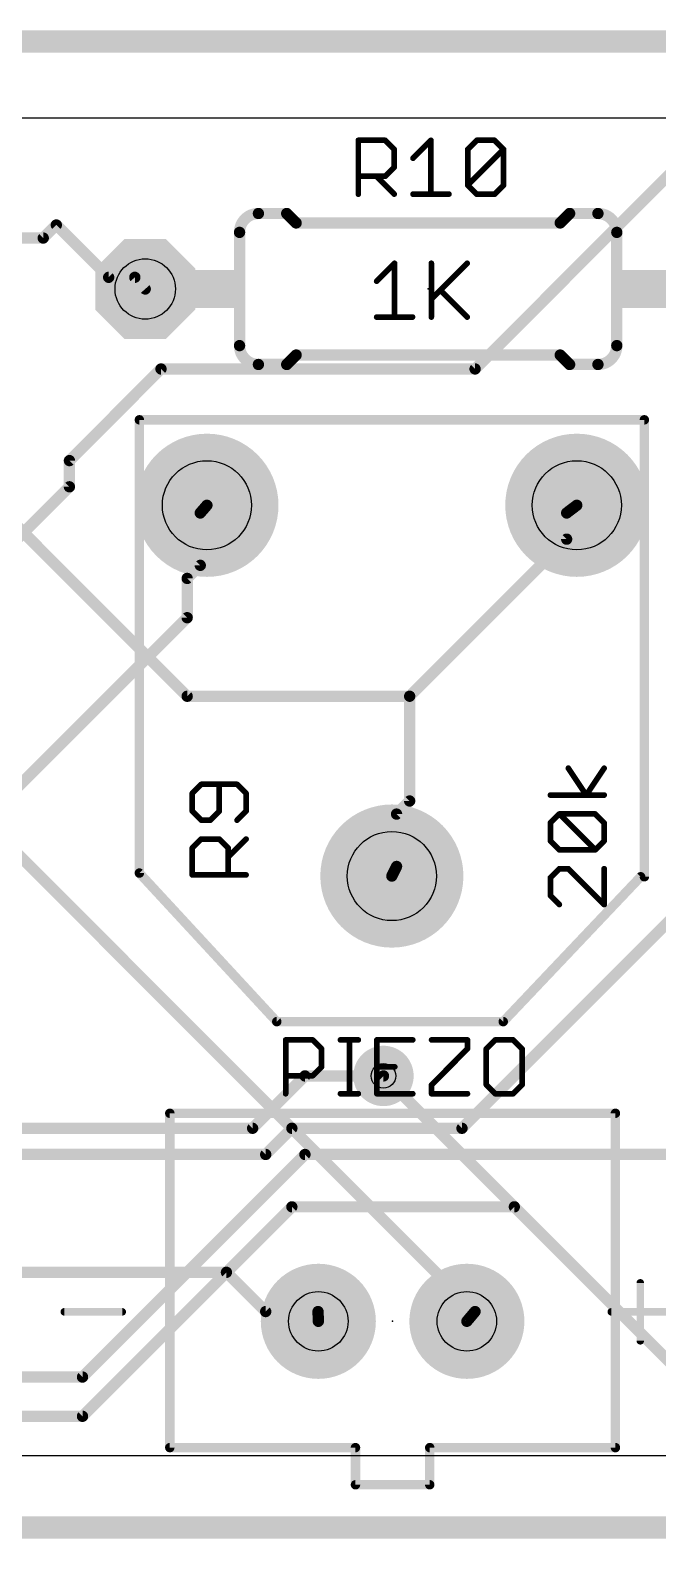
# Model space of a CAD drawing. Extents: x -2 to 96.5, y -1.1 to 19.2.
# Drawn here: x 45.46 to 53.91, y -1.12 to 19.18 of the extents above; entities that cross this region are included whole.
import ezdxf

# ---------------------------------------------------------------- set-up
doc = ezdxf.new("R2010")
doc.units = 0
for name, color, linetype in [('1', 14, 'CONTINUOUS'), ('16', 174, 'CONTINUOUS'), ('17', 94, 'CONTINUOUS'), ('18', 94, 'CONTINUOUS'), ('20', 178, 'CONTINUOUS'), ('21', 251, 'CONTINUOUS'), ('23', 178, 'CONTINUOUS'), ('25', 251, 'CONTINUOUS'), ('29', 251, 'CONTINUOUS'), ('30', 251, 'CONTINUOUS'), ('44', 251, 'CONTINUOUS'), ('51', 251, 'CONTINUOUS')]:
    doc.layers.add(name, color=color, linetype=linetype)

# ---------------------------------------------------------------- blocks, each defined once
blk = doc.blocks.new('ROUNDP')
at = {"const_width": 0.5}
blk.add_lwpolyline([(0, -0.25, 1), (0, 0.25, 1), (0, -0.25)], format="xyb", dxfattribs=at)
blk = doc.blocks.new('RECT')
blk.add_solid([(-0.5, -0.5), (0.5, -0.5), (-0.5, 0.5), (0.5, 0.5)])
blk = doc.blocks.new('OCTAGONP')
at = {"const_width": 0.5}
blk.add_lwpolyline([(-0.25, -0.1036), (-0.25, 0.1036), (-0.1036, 0.25), (0.1036, 0.25), (0.25, 0.1036), (0.25, -0.1036), (0.1036, -0.25), (-0.1036, -0.25), (-0.25, -0.1036), (-0.25, 0.1036)], dxfattribs=at)
blk = doc.blocks.new('ROUNDV')
at = {"const_width": 0.5}
blk.add_lwpolyline([(0, -0.25, 1), (0, 0.25, 1), (0, -0.25)], format="xyb", dxfattribs=at)

msp = doc.modelspace()

# ---------------------------------------------------------------- linework, layer by layer
at = {"layer": '1'}
for points, const_width in [([(-1, 19.032), (96, 19.032)], 0.3048), ([(44.5786, 16.3866), (45.6358, 16.3866)], 0.1524), ([(45.6358, 16.3866), (45.812, 16.5628)], 0.1524), ([(45.812, 16.5628), (46.5168, 15.858)], 0.1524), ([(46.5168, 15.858), (46.8692, 15.858)], 0.1524), ([(46.8692, 15.858), (47.009, 15.701)], 0.1524), ([(44.931, 12.8626), (47.574, 10.2196)], 0.1524), ([(52.6838, 12.6864), (52.82, 12.79)], 0.1524), ([(52.6838, 12.6864), (52.6838, 12.334)], 0.1524), ([(52.6838, 12.334), (50.5694, 10.2196)], 0.1524), ([(47.574, 10.2196), (50.5694, 10.2196)], 0.1524), ([(50.5694, 10.2196), (50.5694, 8.81)], 0.1524), ([(51.4504, 1.9382), (44.05, 9.3386)], 0.1524), ([(50.5694, 8.81), (50.3932, 8.6338)], 0.1524), ([(50.3932, 8.6338), (50.3932, 7.929)], 0.1524), ([(50.3932, 7.929), (50.33, 7.8)], 0.1524), ([(54.7982, 0.5286), (50.217, 5.1098)], 0.1524), ([(48.1026, 2.4668), (43.8738, 2.4668)], 0.1524), ([(48.6312, 1.9382), (48.1026, 2.4668)], 0.1524), ([(49.336, 1.9382), (48.6312, 1.9382)], 0.1524), ([(49.336, 1.9382), (49.34, 1.807)], 0.1524), ([(51.4504, 1.9382), (51.34, 1.807)], 0.1524), ([(96, -0.968), (-1, -0.968)], 0.3048)]:
    msp.add_lwpolyline(points, dxfattribs=dict(at, const_width=const_width))
at = {"layer": '1', "const_width": 0.0762}
for points in [[(45.6089, 16.4135, 1), (45.6627, 16.3597)], [(45.6358, 16.3485, 1), (45.6358, 16.4247)], [(45.8389, 16.5897, 1), (45.7851, 16.5359)], [(45.8389, 16.5359, 1), (45.7851, 16.5897)], [(46.5168, 15.8961, 1), (46.5168, 15.8199)], [(46.4899, 15.8311, 1), (46.5437, 15.8849)], [(46.8977, 15.8833, 1), (46.8407, 15.8327)], [(46.8692, 15.8199, 1), (46.8692, 15.8961)], [(46.9805, 15.6757, 1), (47.0375, 15.7263)], [(52.8431, 12.7597, 1), (52.7969, 12.8203)], [(52.7219, 12.6864, 1), (52.6457, 12.6864)], [(52.6607, 12.7167, 1), (52.7069, 12.6561)], [(52.7107, 12.3071, 1), (52.6569, 12.3609)], [(52.6457, 12.334, 1), (52.7219, 12.334)], [(47.574, 10.2577, 1), (47.574, 10.1815)], [(47.5471, 10.1927, 1), (47.6009, 10.2465)], [(50.6075, 10.2196, 1), (50.5313, 10.2196)], [(50.5425, 10.2465, 1), (50.5963, 10.1927)], [(50.5694, 10.1815, 1), (50.5694, 10.2577)], [(50.5313, 8.81, 1), (50.6075, 8.81)], [(50.5963, 8.7831, 1), (50.5425, 8.8369)], [(50.4313, 8.6338, 1), (50.3551, 8.6338)], [(50.3663, 8.6607, 1), (50.4201, 8.6069)], [(50.3551, 7.929, 1), (50.4313, 7.929)], [(50.4274, 7.9122, 1), (50.359, 7.9458)], [(50.2958, 7.8168, 1), (50.3642, 7.7832)], [(50.2439, 5.1367, 1), (50.1901, 5.0829)], [(48.1295, 2.4937, 1), (48.0757, 2.4399)], [(48.1026, 2.4287, 1), (48.1026, 2.5049)], [(48.6312, 1.9763, 1), (48.6312, 1.9001)], [(48.6043, 1.9113, 1), (48.6581, 1.9651)], [(49.3741, 1.9394, 1), (49.2979, 1.937)], [(49.3019, 1.8058, 1), (49.3781, 1.8082)], [(49.336, 1.9001, 1), (49.336, 1.9763)], [(51.3108, 1.8315, 1), (51.3692, 1.7825)], [(51.4796, 1.9137, 1), (51.4212, 1.9627)], [(51.4235, 1.9113, 1), (51.4773, 1.9651)]]:
    msp.add_lwpolyline(points, format="xyb", dxfattribs=at)
at = {"layer": '16'}
for points, const_width in [([(-1, 19.032), (96, 19.032)], 0.3048), ([(51.4504, 14.6246), (54.0934, 17.2676)], 0.1524), ([(45.9882, 13.3912), (47.2216, 14.6246)], 0.1524), ([(47.2216, 14.6246), (51.4504, 14.6246)], 0.1524), ([(45.9882, 13.0388), (45.9882, 13.3912)], 0.1524), ([(43.8738, 10.9244), (45.9882, 13.0388)], 0.1524), ([(47.7502, 12.6864), (47.84, 12.79)], 0.1524), ([(47.7502, 11.9816), (47.7502, 12.6864)], 0.1524), ([(47.574, 11.8054), (47.7502, 11.9816)], 0.1524), ([(47.574, 11.2768), (47.574, 11.8054)], 0.1524), ([(45.2834, 8.9862), (47.574, 11.2768)], 0.1524), ([(56.2078, 9.3386), (51.2742, 4.405)], 0.1524), ([(49.1598, 5.1098), (48.455, 4.405)], 0.1524), ([(50.217, 5.1098), (49.1598, 5.1098)], 0.1524), ([(48.455, 4.405), (35.9448, 4.405)], 0.1524), ([(48.9836, 4.405), (48.6312, 4.0526)], 0.1524), ([(51.2742, 4.405), (48.9836, 4.405)], 0.1524), ([(48.6312, 4.0526), (35.7686, 4.0526)], 0.1524), ([(49.1598, 4.0526), (46.1644, 1.0572)], 0.1524), ([(86.8666, 4.0526), (49.1598, 4.0526)], 0.1524), ([(48.9836, 3.3478), (46.1644, 0.5286)], 0.1524), ([(51.979, 3.3478), (48.9836, 3.3478)], 0.1524), ([(54.7982, 0.5286), (51.979, 3.3478)], 0.1524), ([(46.1644, 1.0572), (35.4162, 1.0572)], 0.1524), ([(46.1644, 0.5286), (22.7298, 0.5286)], 0.1524), ([(96, -0.968), (-1, -0.968)], 0.3048)]:
    msp.add_lwpolyline(points, dxfattribs=dict(at, const_width=const_width))
at = {"layer": '16', "const_width": 0.0762}
for points in [[(47.2216, 14.6627, 1), (47.2216, 14.5865)], [(47.2485, 14.5977, 1), (47.1947, 14.6515)], [(51.4235, 14.6515, 1), (51.4773, 14.5977)], [(51.4504, 14.5865, 1), (51.4504, 14.6627)], [(46.0263, 13.3912, 1), (45.9501, 13.3912)], [(45.9613, 13.4181, 1), (46.0151, 13.3643)], [(45.9501, 13.0388, 1), (46.0263, 13.0388)], [(46.0151, 13.0119, 1), (45.9613, 13.0657)], [(47.8688, 12.765, 1), (47.8112, 12.815)], [(47.7883, 12.6864, 1), (47.7121, 12.6864)], [(47.7214, 12.7114, 1), (47.779, 12.6614)], [(47.7121, 11.9816, 1), (47.7883, 11.9816)], [(47.7771, 11.9547, 1), (47.7233, 12.0085)], [(47.6121, 11.8054, 1), (47.5359, 11.8054)], [(47.5471, 11.8323, 1), (47.6009, 11.7785)], [(47.5359, 11.2768, 1), (47.6121, 11.2768)], [(47.6009, 11.2499, 1), (47.5471, 11.3037)], [(49.1598, 5.1479, 1), (49.1598, 5.0717)], [(49.1867, 5.0829, 1), (49.1329, 5.1367)], [(50.217, 5.0717, 1), (50.217, 5.1479)], [(48.4281, 4.4319, 1), (48.4819, 4.3781)], [(48.455, 4.3669, 1), (48.455, 4.4431)], [(48.9836, 4.4431, 1), (48.9836, 4.3669)], [(49.0105, 4.3781, 1), (48.9567, 4.4319)], [(51.2473, 4.4319, 1), (51.3011, 4.3781)], [(51.2742, 4.3669, 1), (51.2742, 4.4431)], [(48.6043, 4.0795, 1), (48.6581, 4.0257)], [(48.6312, 4.0145, 1), (48.6312, 4.0907)], [(49.1598, 4.0907, 1), (49.1598, 4.0145)], [(49.1867, 4.0257, 1), (49.1329, 4.0795)], [(48.9836, 3.3859, 1), (48.9836, 3.3097)], [(49.0105, 3.3209, 1), (48.9567, 3.3747)], [(52.0059, 3.3747, 1), (51.9521, 3.3209)], [(51.979, 3.3097, 1), (51.979, 3.3859)], [(46.1375, 1.0841, 1), (46.1913, 1.0303)], [(46.1644, 1.0191, 1), (46.1644, 1.0953)], [(46.1375, 0.5555, 1), (46.1913, 0.5017)], [(46.1644, 0.4905, 1), (46.1644, 0.5667)]]:
    msp.add_lwpolyline(points, format="xyb", dxfattribs=at)
at = {"layer": '20'}
for p, q in [((93, 18), (2, 18)), ((2, 0), (93, 0))]:
    msp.add_line(p, q, dxfattribs=at)
at = {"layer": '21'}
for points, const_width in [([(48.533, 16.717, 0.4142), (48.279, 16.463)], 0.1524), ([(48.533, 16.7551, 1), (48.533, 16.6789)], 0.0762), ([(48.533, 16.6789, 1), (48.533, 16.7551)], 0.0762), ([(48.9409, 16.7439, 1), (48.8871, 16.6901)], 0.0762), ([(48.914, 16.6789, 1), (48.914, 16.7551)], 0.0762), ([(49.041, 16.6281, 1), (49.041, 16.5519)], 0.0762), ([(49.0141, 16.5631, 1), (49.0679, 16.6169)], 0.0762), ([(52.5701, 16.6169, 1), (52.6239, 16.5631)], 0.0762), ([(52.597, 16.5519, 1), (52.597, 16.6281)], 0.0762), ([(52.724, 16.7551, 1), (52.724, 16.6789)], 0.0762), ([(52.7509, 16.6901, 1), (52.6971, 16.7439)], 0.0762), ([(53.359, 16.463, 0.4142), (53.105, 16.717)], 0.1524), ([(53.105, 16.7551, 1), (53.105, 16.6789)], 0.0762), ([(53.105, 16.6789, 1), (53.105, 16.7551)], 0.0762), ([(48.3171, 16.463, 1), (48.2409, 16.463)], 0.0762), ([(48.2409, 16.463, 1), (48.3171, 16.463)], 0.0762), ([(53.3971, 16.463, 1), (53.3209, 16.463)], 0.0762), ([(53.3209, 16.463, 1), (53.3971, 16.463)], 0.0762), ([(48.279, 14.939, 0.4142), (48.533, 14.685)], 0.1524), ([(48.3171, 14.939, 1), (48.2409, 14.939)], 0.0762), ([(48.2409, 14.939, 1), (48.3171, 14.939)], 0.0762), ([(49.041, 14.8501, 1), (49.041, 14.7739)], 0.0762), ([(49.0679, 14.7851, 1), (49.0141, 14.8389)], 0.0762), ([(52.6239, 14.8389, 1), (52.5701, 14.7851)], 0.0762), ([(52.597, 14.7739, 1), (52.597, 14.8501)], 0.0762), ([(53.105, 14.685, 0.4142), (53.359, 14.939)], 0.1524), ([(53.3971, 14.939, 1), (53.3209, 14.939)], 0.0762), ([(53.3209, 14.939, 1), (53.3971, 14.939)], 0.0762), ([(48.533, 14.7231, 1), (48.533, 14.6469)], 0.0762), ([(48.533, 14.6469, 1), (48.533, 14.7231)], 0.0762), ([(48.8871, 14.7119, 1), (48.9409, 14.6581)], 0.0762), ([(48.914, 14.6469, 1), (48.914, 14.7231)], 0.0762), ([(52.724, 14.7231, 1), (52.724, 14.6469)], 0.0762), ([(52.6971, 14.6581, 1), (52.7509, 14.7119)], 0.0762), ([(53.105, 14.7231, 1), (53.105, 14.6469)], 0.0762), ([(53.105, 14.6469, 1), (53.105, 14.7231)], 0.0762), ([(46.9618, 13.94, 1), (46.8982, 13.94)], 0.0635), ([(46.93, 13.9718, 1), (46.93, 13.9083)], 0.0635), ([(53.7618, 13.94, 1), (53.6983, 13.94)], 0.0635), ([(53.73, 13.9083, 1), (53.73, 13.9718)], 0.0635), ([(52.7218, 9.262, 1), (52.6901, 9.2409)], 0.0381), ([(53.2048, 9.2409, 1), (53.173, 9.262)], 0.0381), ([(47.6615, 8.9137, 1), (47.6234, 8.9137)], 0.0381), ([(47.629, 8.9272, 1), (47.656, 8.9002)], 0.0381), ([(47.7632, 9.0535, 1), (47.7632, 9.0154)], 0.0381), ([(47.7767, 9.0209, 1), (47.7497, 9.0479)], 0.0381), ([(48.0237, 9.0344, 1), (47.9856, 9.0344)], 0.0381), ([(48.2596, 9.0479, 1), (48.2327, 9.0209)], 0.0381), ([(48.2462, 9.0154, 1), (48.2462, 9.0535)], 0.0381), ([(48.386, 8.9137, 1), (48.3479, 8.9137)], 0.0381), ([(48.3534, 8.9002, 1), (48.3804, 8.9272)], 0.0381), ([(52.4645, 8.9083, 1), (52.4645, 8.8702)], 0.0381), ([(52.9316, 8.8998, 1), (52.9633, 8.8787)], 0.0381), ([(52.9316, 8.8787, 1), (52.9633, 8.8998)], 0.0381), ([(53.1889, 8.8702, 1), (53.1889, 8.9083)], 0.0381), ([(47.6234, 8.6722, 1), (47.6615, 8.6722)], 0.0381), ([(47.656, 8.6857, 1), (47.629, 8.6587)], 0.0381), ([(47.7632, 8.5705, 1), (47.7632, 8.5324)], 0.0381), ([(47.7497, 8.538, 1), (47.7767, 8.5649)], 0.0381), ([(47.8705, 8.5649, 1), (47.8974, 8.538)], 0.0381), ([(47.884, 8.5324, 1), (47.884, 8.5705)], 0.0381), ([(47.9856, 8.6722, 1), (48.0237, 8.6722)], 0.0381), ([(48.0182, 8.6587, 1), (47.9912, 8.6857)], 0.0381), ([(48.2327, 8.5649, 1), (48.2596, 8.538)], 0.0381), ([(48.3479, 8.6722, 1), (48.386, 8.6722)], 0.0381), ([(48.3804, 8.6587, 1), (48.3534, 8.6857)], 0.0381), ([(52.4835, 8.5148, 1), (52.4454, 8.5148)], 0.0381), ([(52.451, 8.5283, 1), (52.478, 8.5014)], 0.0381), ([(52.5852, 8.6546, 1), (52.5852, 8.6165)], 0.0381), ([(52.5987, 8.649, 1), (52.5717, 8.6221)], 0.0381), ([(52.5987, 8.6221, 1), (52.5717, 8.649)], 0.0381), ([(53.0816, 8.649, 1), (53.0547, 8.6221)], 0.0381), ([(53.0682, 8.6165, 1), (53.0682, 8.6546)], 0.0381), ([(53.208, 8.5148, 1), (53.1699, 8.5148)], 0.0381), ([(53.1754, 8.5014, 1), (53.2024, 8.5283)], 0.0381), ([(47.7632, 8.3168, 1), (47.7632, 8.2787)], 0.0381), ([(47.7767, 8.2843, 1), (47.7497, 8.3113)], 0.0381), ([(48.0182, 8.3113, 1), (47.9912, 8.2843)], 0.0381), ([(48.0047, 8.2787, 1), (48.0047, 8.3168)], 0.0381), ([(48.3804, 8.2843, 1), (48.3534, 8.3113)], 0.0381), ([(47.6615, 8.1771, 1), (47.6234, 8.1771)], 0.0381), ([(47.629, 8.1905, 1), (47.656, 8.1636)], 0.0381), ([(48.1445, 8.1771, 1), (48.1064, 8.1771)], 0.0381), ([(48.112, 8.1636, 1), (48.1389, 8.1905)], 0.0381), ([(52.4454, 8.2733, 1), (52.4835, 8.2733)], 0.0381), ([(52.478, 8.2868, 1), (52.451, 8.2599)], 0.0381), ([(52.5852, 8.1717, 1), (52.5852, 8.1336)], 0.0381), ([(52.5717, 8.1391, 1), (52.5987, 8.1661)], 0.0381), ([(53.0547, 8.1661, 1), (53.0816, 8.1391)], 0.0381), ([(53.0547, 8.1391, 1), (53.0816, 8.1661)], 0.0381), ([(53.0682, 8.1336, 1), (53.0682, 8.1717)], 0.0381), ([(53.1699, 8.2733, 1), (53.208, 8.2733)], 0.0381), ([(53.2024, 8.2599, 1), (53.1754, 8.2868)], 0.0381), ([(48.112, 8.0698, 1), (48.1389, 8.0428)], 0.0381), ([(52.5852, 7.918, 1), (52.5852, 7.8799)], 0.0381), ([(52.5987, 7.8855, 1), (52.5717, 7.9124)], 0.0381), ([(52.7194, 7.9124, 1), (52.6925, 7.8855)], 0.0381), ([(52.706, 7.8799, 1), (52.706, 7.918)], 0.0381), ([(53.208, 7.8989, 1), (53.1699, 7.8989)], 0.0381), ([(46.9533, 7.8616, 1), (46.9067, 7.8184)], 0.0635), ([(46.8982, 7.84, 1), (46.9618, 7.84)], 0.0635), ([(47.6234, 7.8148, 1), (47.6615, 7.8148)], 0.0381), ([(47.6425, 7.8339, 1), (47.6425, 7.7958)], 0.0381), ([(48.1064, 7.8148, 1), (48.1445, 7.8148)], 0.0381), ([(48.3669, 7.7958, 1), (48.3669, 7.8339)], 0.0381), ([(52.4835, 7.7782, 1), (52.4454, 7.7782)], 0.0381), ([(52.451, 7.7917, 1), (52.478, 7.7647)], 0.0381), ([(53.703, 7.7681, 1), (53.657, 7.8119)], 0.0635), ([(53.6983, 7.79, 1), (53.7618, 7.79)], 0.0635), ([(52.4454, 7.5367, 1), (52.4835, 7.5367)], 0.0381), ([(52.478, 7.5502, 1), (52.451, 7.5232)], 0.0381), ([(52.5717, 7.4025, 1), (52.5987, 7.4295)], 0.0381), ([(53.1699, 7.416, 1), (53.208, 7.416)], 0.0381), ([(53.1754, 7.4025, 1), (53.2024, 7.4295)], 0.0381), ([(48.78, 5.8717, 1), (48.78, 5.8083)], 0.0635), ([(48.7567, 5.8184, 1), (48.8033, 5.8616)], 0.0635), ([(51.807, 5.8619, 1), (51.853, 5.8181)], 0.0635), ([(51.83, 5.8083, 1), (51.83, 5.8717)], 0.0635), ([(47.3718, 4.607, 1), (47.3083, 4.607)], 0.0635), ([(47.34, 4.6387, 1), (47.34, 4.5753)], 0.0635), ([(53.3718, 4.607, 1), (53.3083, 4.607)], 0.0635), ([(53.34, 4.5753, 1), (53.34, 4.6387)], 0.0635), ([(53.7006, 2.3243, 1), (53.6498, 2.3243)], 0.0508), ([(45.9194, 1.9599, 1), (45.9194, 1.9091)], 0.0508), ([(46.699, 1.9091, 1), (46.699, 1.9599)], 0.0508), ([(53.2854, 1.9599, 1), (53.2854, 1.9091)], 0.0508), ([(53.6498, 1.5447, 1), (53.7006, 1.5447)], 0.0508), ([(47.34, 0.1388, 1), (47.34, 0.0753)], 0.0635), ([(47.3083, 0.107, 1), (47.3718, 0.107)], 0.0635), ([(49.8718, 0.107, 1), (49.8083, 0.107)], 0.0635), ([(49.84, 0.0753, 1), (49.84, 0.1388)], 0.0635), ([(50.84, 0.1388, 1), (50.84, 0.0753)], 0.0635), ([(50.8718, 0.107, 1), (50.8083, 0.107)], 0.0635), ([(53.3083, 0.107, 1), (53.3718, 0.107)], 0.0635), ([(53.34, 0.0753, 1), (53.34, 0.1388)], 0.0635), ([(49.84, -0.3613, 1), (49.84, -0.4248)], 0.0635), ([(49.8083, -0.393, 1), (49.8718, -0.393)], 0.0635), ([(50.8083, -0.393, 1), (50.8718, -0.393)], 0.0635), ([(50.84, -0.4248, 1), (50.84, -0.3613)], 0.0635)]:
    msp.add_lwpolyline(points, format="xyb", dxfattribs=dict(at, const_width=const_width))
for points, const_width in [([(48.533, 16.717), (48.914, 16.717)], 0.1524), ([(49.041, 16.59), (48.914, 16.717)], 0.1524), ([(49.041, 16.59), (52.597, 16.59)], 0.1524), ([(52.597, 16.59), (52.724, 16.717)], 0.1524), ([(53.105, 16.717), (52.724, 16.717)], 0.1524), ([(48.279, 16.463), (48.279, 14.939)], 0.1524), ([(53.359, 16.463), (53.359, 14.939)], 0.1524), ([(49.041, 14.812), (48.914, 14.685)], 0.1524), ([(49.041, 14.812), (52.597, 14.812)], 0.1524), ([(52.597, 14.812), (52.724, 14.685)], 0.1524), ([(48.533, 14.685), (48.914, 14.685)], 0.1524), ([(53.105, 14.685), (52.724, 14.685)], 0.1524), ([(46.93, 7.84), (46.93, 13.94)], 0.127), ([(46.93, 13.94), (53.73, 13.94)], 0.127), ([(53.73, 13.94), (53.73, 7.79)], 0.127), ([(52.9474, 8.8892), (52.706, 9.2515)], 0.0762), ([(53.1889, 9.2515), (52.9474, 8.8892)], 0.0762), ([(47.7632, 9.0344), (47.6425, 8.9137)], 0.0762), ([(47.6425, 8.9137), (47.6425, 8.6722)], 0.0762), ([(48.2462, 9.0344), (47.7632, 9.0344)], 0.0762), ([(48.0047, 8.6722), (48.0047, 9.0344)], 0.0762), ([(48.3669, 8.9137), (48.2462, 9.0344)], 0.0762), ([(48.3669, 8.6722), (48.3669, 8.9137)], 0.0762), ([(53.1889, 8.8892), (52.4645, 8.8892)], 0.0762), ([(47.6425, 8.6722), (47.7632, 8.5515)], 0.0762), ([(47.7632, 8.5515), (47.884, 8.5515)], 0.0762), ([(47.884, 8.5515), (48.0047, 8.6722)], 0.0762), ([(48.2462, 8.5515), (48.3669, 8.6722)], 0.0762), ([(52.4645, 8.5148), (52.5852, 8.6356)], 0.0762), ([(52.4645, 8.2733), (52.4645, 8.5148)], 0.0762), ([(52.5852, 8.6356), (53.0682, 8.6356)], 0.0762), ([(53.0682, 8.1526), (52.5852, 8.6356)], 0.0762), ([(53.0682, 8.6356), (53.1889, 8.5148)], 0.0762), ([(53.1889, 8.5148), (53.1889, 8.2733)], 0.0762), ([(47.6425, 8.1771), (47.7632, 8.2978)], 0.0762), ([(47.7632, 8.2978), (48.0047, 8.2978)], 0.0762), ([(48.0047, 8.2978), (48.1254, 8.1771)], 0.0762), ([(48.1254, 8.0563), (48.3669, 8.2978)], 0.0762), ([(47.6425, 7.8148), (47.6425, 8.1771)], 0.0762), ([(48.1254, 8.1771), (48.1254, 7.8148)], 0.0762), ([(52.5852, 8.1526), (52.4645, 8.2733)], 0.0762), ([(53.0682, 8.1526), (52.5852, 8.1526)], 0.0762), ([(53.1889, 8.2733), (53.0682, 8.1526)], 0.0762), ([(52.5852, 7.8989), (52.4645, 7.7782)], 0.0762), ([(52.706, 7.8989), (52.5852, 7.8989)], 0.0762), ([(53.1889, 7.416), (52.706, 7.8989)], 0.0762), ([(53.1889, 7.8989), (53.1889, 7.416)], 0.0762), ([(48.78, 5.84), (46.93, 7.84)], 0.127), ([(48.3669, 7.8148), (47.6425, 7.8148)], 0.0762), ([(53.68, 7.79), (51.83, 5.84)], 0.127), ([(52.4645, 7.7782), (52.4645, 7.5367)], 0.0762), ([(52.4645, 7.5367), (52.5852, 7.416)], 0.0762), ([(51.83, 5.84), (48.78, 5.84)], 0.127), ([(47.34, 0.107), (47.34, 4.607)], 0.127), ([(47.34, 4.607), (53.34, 4.607)], 0.127), ([(53.34, 4.607), (53.34, 0.107)], 0.127), ([(53.6752, 2.3243), (53.6752, 1.5447)], 0.1016), ([(45.9194, 1.9345), (46.699, 1.9345)], 0.1016), ([(53.2854, 1.9345), (54.065, 1.9345)], 0.1016), ([(49.84, 0.107), (47.34, 0.107)], 0.127), ([(49.84, -0.393), (49.84, 0.107)], 0.127), ([(53.34, 0.107), (50.84, 0.107)], 0.127), ([(50.84, 0.107), (50.84, -0.393)], 0.127), ([(50.84, -0.393), (49.84, -0.393)], 0.127)]:
    msp.add_lwpolyline(points, dxfattribs=dict(at, const_width=const_width))
at = {"layer": '23'}
for p in [(50.819, 15.701), (52.83, 12.79), (50.34, 1.807)]:
    msp.add_point(p, dxfattribs=at)
at = {"layer": '25', "const_width": 0.0381}
for points in [[(49.8785, 17.721, 1), (49.8785, 17.6829)], [(49.8976, 17.7019, 1), (49.8595, 17.7019)], [(50.2542, 17.7154, 1), (50.2272, 17.6884)], [(50.2407, 17.6829, 1), (50.2407, 17.721)], [(50.8757, 17.7019, 1), (50.8376, 17.7019)], [(50.8701, 17.6884, 1), (50.8431, 17.7154)], [(51.4725, 17.721, 1), (51.4725, 17.6829)], [(51.486, 17.6884, 1), (51.459, 17.7154)], [(51.7274, 17.7154, 1), (51.7005, 17.6884)], [(51.714, 17.6829, 1), (51.714, 17.721)], [(50.3805, 17.5812, 1), (50.3424, 17.5812)], [(50.348, 17.5677, 1), (50.3749, 17.5947)], [(50.6017, 17.4739, 1), (50.6286, 17.447)], [(51.3383, 17.5947, 1), (51.3652, 17.5677)], [(51.3708, 17.5812, 1), (51.3327, 17.5812)], [(51.8538, 17.5812, 1), (51.8157, 17.5812)], [(51.8482, 17.5677, 1), (51.8212, 17.5947)], [(51.8212, 17.5677, 1), (51.8482, 17.5947)], [(50.3424, 17.3397, 1), (50.3805, 17.3397)], [(50.3749, 17.3262, 1), (50.348, 17.3532)], [(49.8785, 17.238, 1), (49.8785, 17.1999)], [(50.1334, 17.2324, 1), (50.1065, 17.2055)], [(50.2272, 17.2324, 1), (50.2542, 17.2055)], [(50.2407, 17.1999, 1), (50.2407, 17.238)], [(51.3652, 17.1117, 1), (51.3383, 17.0848)], [(51.3383, 17.1117, 1), (51.3652, 17.0848)], [(51.3327, 17.0982, 1), (51.3708, 17.0982)], [(51.8157, 17.0982, 1), (51.8538, 17.0982)], [(51.8482, 17.0848, 1), (51.8212, 17.1117)], [(49.8595, 16.9775, 1), (49.8976, 16.9775)], [(50.348, 16.964, 1), (50.3749, 16.991)], [(50.6151, 16.9965, 1), (50.6151, 16.9584)], [(50.8376, 16.9775, 1), (50.8757, 16.9775)], [(51.0981, 16.9584, 1), (51.0981, 16.9965)], [(51.4725, 16.9965, 1), (51.4725, 16.9584)], [(51.459, 16.964, 1), (51.486, 16.991)], [(51.7005, 16.991, 1), (51.7274, 16.964)], [(51.714, 16.9584, 1), (51.714, 16.9965)], [(50.3858, 16.0471, 1), (50.3477, 16.0471)], [(50.3802, 16.0336, 1), (50.3532, 16.0606)], [(50.8809, 16.0471, 1), (50.8428, 16.0471)], [(51.3583, 16.0336, 1), (51.3313, 16.0606)], [(50.1118, 15.8191, 1), (50.1387, 15.7922)], [(50.9961, 15.6984, 1), (50.9691, 15.6714)], [(50.8484, 15.5776, 1), (50.8753, 15.5507)], [(50.1252, 15.3418, 1), (50.1252, 15.3037)], [(50.3477, 15.3227, 1), (50.3858, 15.3227)], [(50.6082, 15.3037, 1), (50.6082, 15.3418)], [(50.8428, 15.3227, 1), (50.8809, 15.3227)], [(51.3313, 15.3092, 1), (51.3583, 15.3362)], [(48.9195, 5.5945, 1), (48.8814, 5.5945)], [(48.9005, 5.6136, 1), (48.9005, 5.5755)], [(49.2762, 5.608, 1), (49.2492, 5.581)], [(49.2627, 5.5755, 1), (49.2627, 5.6136)], [(49.4025, 5.4738, 1), (49.3644, 5.4738)], [(49.37, 5.4603, 1), (49.3969, 5.4873)], [(49.6371, 5.6136, 1), (49.6371, 5.5755)], [(49.7769, 5.5945, 1), (49.7388, 5.5945)], [(49.8786, 5.5755, 1), (49.8786, 5.6136)], [(50.1282, 5.6136, 1), (50.1282, 5.5755)], [(50.1473, 5.5945, 1), (50.1092, 5.5945)], [(50.6112, 5.5755, 1), (50.6112, 5.6136)], [(50.8648, 5.6136, 1), (50.8648, 5.5755)], [(51.3668, 5.5945, 1), (51.3287, 5.5945)], [(51.3287, 5.4738, 1), (51.3668, 5.4738)], [(51.3613, 5.4603, 1), (51.3343, 5.4873)], [(51.3478, 5.5755, 1), (51.3478, 5.6136)], [(51.6205, 5.4738, 1), (51.5824, 5.4738)], [(51.588, 5.4873, 1), (51.6149, 5.4603)], [(51.7222, 5.6136, 1), (51.7222, 5.5755)], [(51.7357, 5.581, 1), (51.7087, 5.608)], [(51.9771, 5.608, 1), (51.9502, 5.581)], [(51.9637, 5.5755, 1), (51.9637, 5.6136)], [(52.1035, 5.4738, 1), (52.0654, 5.4738)], [(52.0709, 5.4603, 1), (52.0979, 5.4873)], [(48.9005, 5.1306, 1), (48.9005, 5.0925)], [(49.2492, 5.125, 1), (49.2762, 5.0981)], [(49.2627, 5.0925, 1), (49.2627, 5.1306)], [(49.3644, 5.2323, 1), (49.4025, 5.2323)], [(49.3969, 5.2188, 1), (49.37, 5.2458)], [(50.1282, 5.2514, 1), (50.1282, 5.2133)], [(50.3697, 5.2133, 1), (50.3697, 5.2514)], [(48.8814, 4.8701, 1), (48.9195, 4.8701)], [(49.6371, 4.8891, 1), (49.6371, 4.851)], [(49.7388, 4.8701, 1), (49.7769, 4.8701)], [(49.8786, 4.851, 1), (49.8786, 4.8891)], [(50.1282, 4.8891, 1), (50.1282, 4.851)], [(50.1092, 4.8701, 1), (50.1473, 4.8701)], [(50.6112, 4.851, 1), (50.6112, 4.8891)], [(50.8839, 4.9908, 1), (50.8458, 4.9908)], [(50.8648, 4.8891, 1), (50.8648, 4.851)], [(50.8458, 4.8701, 1), (50.8839, 4.8701)], [(50.8514, 5.0043, 1), (50.8783, 4.9774)], [(51.3478, 4.851, 1), (51.3478, 4.8891)], [(51.5824, 4.9908, 1), (51.6205, 4.9908)], [(51.6149, 5.0043, 1), (51.588, 4.9774)], [(51.7222, 4.8891, 1), (51.7222, 4.851)], [(51.7087, 4.8566, 1), (51.7357, 4.8836)], [(51.9502, 4.8836, 1), (51.9771, 4.8566)], [(51.9637, 4.851, 1), (51.9637, 4.8891)], [(52.0654, 4.9908, 1), (52.1035, 4.9908)], [(52.0979, 4.9774, 1), (52.0709, 5.0043)]]:
    msp.add_lwpolyline(points, format="xyb", dxfattribs=at)
at = {"layer": '25', "const_width": 0.0762}
for points in [[(49.8785, 16.9775), (49.8785, 17.7019)], [(49.8785, 17.7019), (50.2407, 17.7019)], [(50.2407, 17.7019), (50.3614, 17.5812)], [(50.6151, 17.4604), (50.8566, 17.7019)], [(50.8566, 17.7019), (50.8566, 16.9775)], [(51.3518, 17.5812), (51.4725, 17.7019)], [(51.4725, 17.7019), (51.714, 17.7019)], [(51.714, 17.7019), (51.8347, 17.5812)], [(50.3614, 17.5812), (50.3614, 17.3397)], [(51.3518, 17.0982), (51.3518, 17.5812)], [(51.3518, 17.0982), (51.8347, 17.5812)], [(51.8347, 17.5812), (51.8347, 17.0982)], [(50.3614, 17.3397), (50.2407, 17.219)], [(50.2407, 17.219), (49.8785, 17.219)], [(50.12, 17.219), (50.3614, 16.9775)], [(51.4725, 16.9775), (51.3518, 17.0982)], [(51.8347, 17.0982), (51.714, 16.9775)], [(50.6151, 16.9775), (51.0981, 16.9775)], [(51.714, 16.9775), (51.4725, 16.9775)], [(50.1252, 15.8056), (50.3667, 16.0471)], [(50.3667, 16.0471), (50.3667, 15.3227)], [(50.8619, 16.0471), (50.8619, 15.3227)], [(50.8619, 15.5642), (51.3448, 16.0471)], [(50.9826, 15.6849), (51.3448, 15.3227)], [(50.1252, 15.3227), (50.6082, 15.3227)], [(48.9005, 4.8701), (48.9005, 5.5945)], [(48.9005, 5.5945), (49.2627, 5.5945)], [(49.2627, 5.5945), (49.3834, 5.4738)], [(49.3834, 5.4738), (49.3834, 5.2323)], [(49.6371, 5.5945), (49.8786, 5.5945)], [(49.7579, 4.8701), (49.7579, 5.5945)], [(50.6112, 5.5945), (50.1282, 5.5945)], [(50.1282, 5.5945), (50.1282, 4.8701)], [(50.8648, 5.5945), (51.3478, 5.5945)], [(51.3478, 5.4738), (50.8648, 4.9908)], [(51.3478, 5.5945), (51.3478, 5.4738)], [(51.7222, 5.5945), (51.6015, 5.4738)], [(51.6015, 5.4738), (51.6015, 4.9908)], [(51.9637, 5.5945), (51.7222, 5.5945)], [(52.0844, 5.4738), (51.9637, 5.5945)], [(52.0844, 4.9908), (52.0844, 5.4738)], [(49.2627, 5.1116), (48.9005, 5.1116)], [(49.3834, 5.2323), (49.2627, 5.1116)], [(50.1282, 5.2323), (50.3697, 5.2323)], [(49.6371, 4.8701), (49.8786, 4.8701)], [(50.1282, 4.8701), (50.6112, 4.8701)], [(50.8648, 4.9908), (50.8648, 4.8701)], [(50.8648, 4.8701), (51.3478, 4.8701)], [(51.6015, 4.9908), (51.7222, 4.8701)], [(51.7222, 4.8701), (51.9637, 4.8701)], [(51.9637, 4.8701), (52.0844, 4.9908)]]:
    msp.add_lwpolyline(points, dxfattribs=at)
at = {"layer": '44'}
for centre, radius in [((47.009, 15.701), 0.4064), ((47.84, 12.79), 0.6), ((52.82, 12.79), 0.6), ((50.33, 7.8), 0.6), ((50.217, 5.1098), 0.1651), ((49.34, 1.807), 0.4), ((51.34, 1.807), 0.4)]:
    msp.add_circle(centre, radius, dxfattribs=at)
at = {"layer": '51', "const_width": 0.508}
for points in [[(47.009, 15.701), (47.898, 15.701)], [(54.629, 15.701), (53.74, 15.701)]]:
    msp.add_lwpolyline(points, dxfattribs=at)
at = {"layer": '51', "const_width": 0.254}
for points in [[(47.009, 15.828, 1), (47.009, 15.574)], [(47.898, 15.574, 1), (47.898, 15.828)], [(53.74, 15.828, 1), (53.74, 15.574)]]:
    msp.add_lwpolyline(points, format="xyb", dxfattribs=at)

# ---------------------------------------------------------------- block references
at = {"layer": '17', "rotation": 180}
for name, p, xscale, yscale in [('OCTAGONP', (47.009, 15.701), 1.2192, 1.2192), ('OCTAGONP', (47.009, 15.701), 1.2192, 1.2192), ('ROUNDP', (47.84, 12.79), 1.8, 1.8), ('ROUNDP', (47.84, 12.79), 1.8, 1.8), ('ROUNDP', (52.82, 12.79), 1.8, 1.8), ('ROUNDP', (52.82, 12.79), 1.8, 1.8), ('ROUNDP', (50.33, 7.8), 1.8, 1.8), ('ROUNDP', (50.33, 7.8), 1.8, 1.8), ('ROUNDP', (49.34, 1.807), 1.4224, 1.4224), ('ROUNDP', (49.34, 1.807), 1.4224, 1.4224), ('ROUNDP', (51.34, 1.807), 1.4224, 1.4224), ('ROUNDP', (51.34, 1.807), 1.4224, 1.4224)]:
    msp.add_blockref(name, p, dxfattribs=dict(at, xscale=xscale, yscale=yscale))
at = {"layer": '18', "xscale": 0.6858, "yscale": 0.6858}
msp.add_blockref('ROUNDV', (50.217, 5.1098), dxfattribs=at)
msp.add_blockref('ROUNDV', (50.217, 5.1098), dxfattribs=at)
at = {"layer": '21', "xscale": 0.381, "yscale": 0.508, "rotation": 180}
for p in [(48.0885, 15.701), (53.5495, 15.701)]:
    msp.add_blockref('RECT', p, dxfattribs=at)
at = {"layer": '29', "rotation": 180}
for name, p, xscale, yscale in [('OCTAGONP', (47.009, 15.701), 1.3462, 1.3462), ('ROUNDP', (47.84, 12.79), 1.927, 1.927), ('ROUNDP', (52.82, 12.79), 1.927, 1.927), ('ROUNDP', (50.33, 7.8), 1.927, 1.927), ('ROUNDP', (49.34, 1.807), 1.5494, 1.5494), ('ROUNDP', (51.34, 1.807), 1.5494, 1.5494)]:
    msp.add_blockref(name, p, dxfattribs=dict(at, xscale=xscale, yscale=yscale))
at = {"layer": '29', "xscale": 0.8128, "yscale": 0.8128}
msp.add_blockref('ROUNDV', (50.217, 5.1098), dxfattribs=at)
at = {"layer": '30', "rotation": 180}
for name, p, xscale, yscale in [('OCTAGONP', (47.009, 15.701), 1.3462, 1.3462), ('ROUNDP', (47.84, 12.79), 1.927, 1.927), ('ROUNDP', (52.82, 12.79), 1.927, 1.927), ('ROUNDP', (50.33, 7.8), 1.927, 1.927), ('ROUNDP', (49.34, 1.807), 1.5494, 1.5494), ('ROUNDP', (51.34, 1.807), 1.5494, 1.5494)]:
    msp.add_blockref(name, p, dxfattribs=dict(at, xscale=xscale, yscale=yscale))
at = {"layer": '30', "xscale": 0.8128, "yscale": 0.8128}
msp.add_blockref('ROUNDV', (50.217, 5.1098), dxfattribs=at)

doc.saveas('drawing.dxf')
